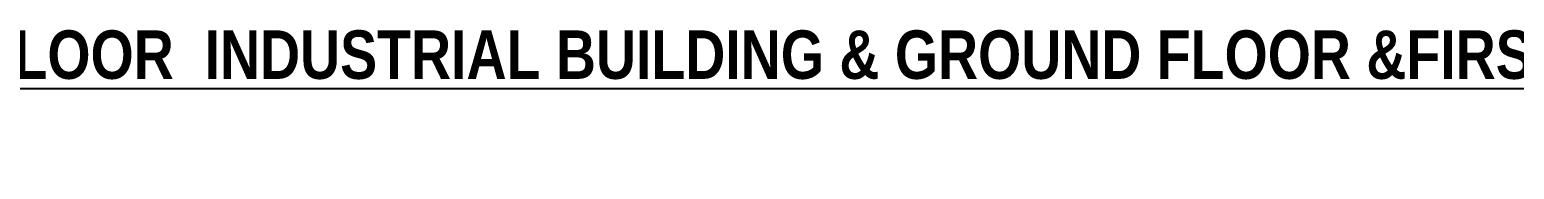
# Model space of a CAD drawing. Header units: metres. Extents: x 1422408 to 2267706, y 3009 to 80428.
# Drawn here: x 2267414.68 to 2267430.01, y 3044.02 to 3045.46 of the extents above; entities that cross this region are included whole.
import ezdxf

# ---------------------------------------------------------------- set-up
doc = ezdxf.new("R2010")
doc.units = ezdxf.units.M
doc.header["$LTSCALE"] = 3.5
doc.header["$MEASUREMENT"] = 0
doc.layers.get('0').update_dxf_attribs({"linetype": 'CONTINUOUS'})
doc.styles.add('site master', font='swissc.ttf', dxfattribs={"height": 0.8})

msp = doc.modelspace()

# ---------------------------------------------------------------- texts
at = {"color": 7, "insert": (2267396.344897044, 3045.457285845647, -815.1298751156371), "char_height": 0.5, "attachment_point": 1, "style": 'site master'}
msp.add_mtext_dynamic_manual_height_columns('\\A1;{\\fSwis721 Cn BT|b1|i0|c0|p34;\\L\\C0;PLAN SHOWING THE PROPOSED CONSTRUCTION OF GROUND FLOOR  INDUSTRIAL BUILDING & GROUND FLOOR &FIRST FLOOR OFFICE BUILDING FOR "M/s.VERITAS ENGINERING" \\H1.87838x; }', width=42.52223150250084, gutter_width=3, heights=[0], dxfattribs=at)

doc.saveas('drawing.dxf')
